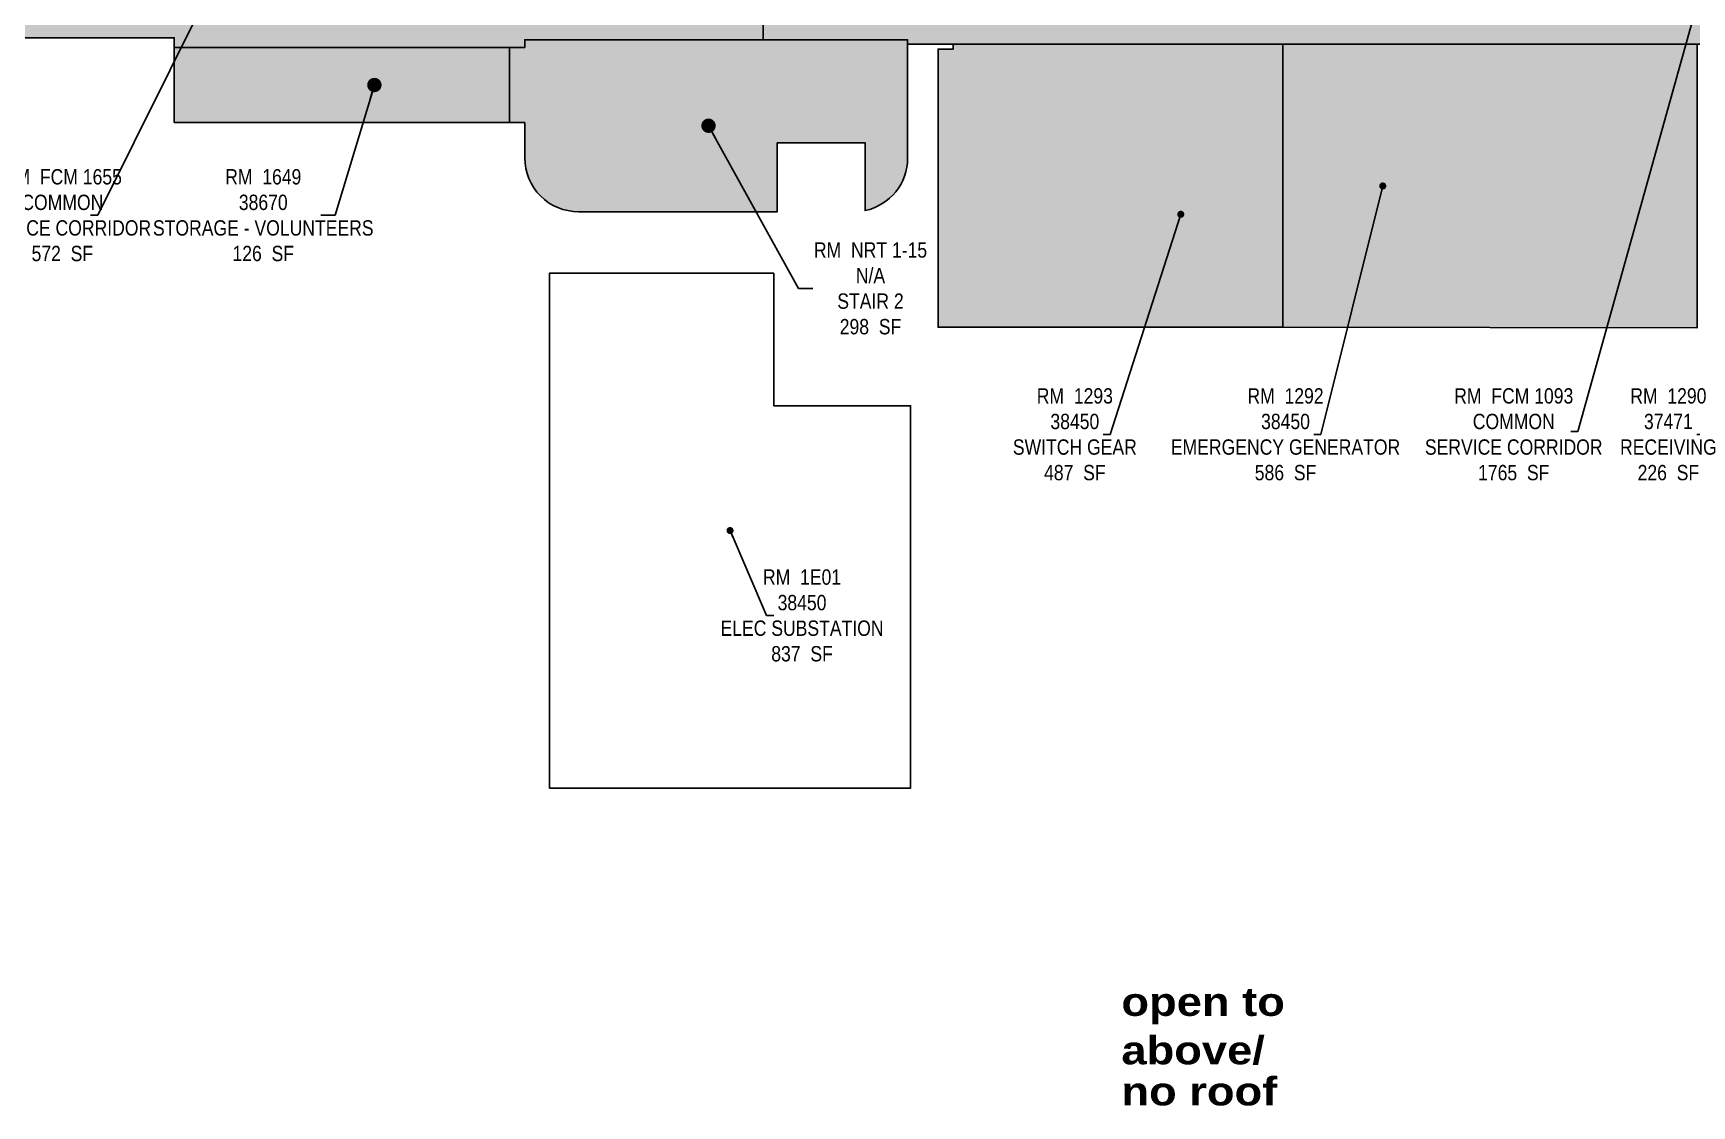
# Model space of a CAD drawing. Header units: inches. Extents: x 224 to 7720, y 1402 to 4817.
# Drawn here: x 2943 to 4349, y 2080 to 2989 of the extents above; entities that cross this region are included whole.
import ezdxf

# ---------------------------------------------------------------- set-up
doc = ezdxf.new("R2010")
doc.units = ezdxf.units.IN
doc.header["$LTSCALE"] = 96
doc.header["$MEASUREMENT"] = 0
doc.layers.get('Defpoints').update_dxf_attribs({"color": 31})
for name, color, linetype in [('0-LABEL', 3, 'Continuous'), ('1-NRT', 200, 'Continuous'), ('1-NRT-PTN', 253, 'Continuous'), ('3-FCM', 190, 'Continuous'), ('3-FCM-PTN', 9, 'Continuous'), ('4-OCC', 6, 'Continuous'), ('4-OCC-PTN', 95, 'Continuous')]:
    doc.layers.add(name, color=color, linetype=linetype)
doc.styles.add('ArialB', font='')
doc.styles.add('ArialN', font='ARIALN.TTF')
doc.styles.get('ArialB').set_extended_font_data('Arial Black')
doc.dimstyles.new('AB-195', dxfattribs={"dimscale": 195, "dimtxt": 0.0703125, "dimasz": 0.0625, "dimexe": 0.0625, "dimexo": 0.125, "dimgap": 0.25, "dimtad": 0, "dimdec": 4, "dimrnd": 0.0625, "dimzin": 0, "dimdsep": 46, "dimlunit": 4, "dimtxsty": 'ArialN', "dimblk": 'ARCHTICK', "dimcen": 0.0625, "dimclrd": 256, "dimclre": 256, "dimclrt": 256, "dimadec": 0, "dimazin": 0, "dimtfac": 1, "dimtdec": 4, "dimtofl": 0, "dimtmove": 2, "dimatfit": 3, "dimldrblk": 'DOT', "dimfxl": 0, "dimfrac": 2, "dimtolj": 1, "dimtzin": 0, "dimlwd": -1, "dimlwe": -1, "dimarcsym": 0})

# ---------------------------------------------------------------- blocks, each defined once
blk = doc.blocks.new('_ArchTick')
at = {"const_width": 0.15}
blk.add_lwpolyline([(-0.5, -0.5), (0.5, 0.5)], dxfattribs=at)
blk = doc.blocks.new('_Dot')
at = {"lineweight": -2}
blk.add_line((-0.5, 0), (-1, 0), dxfattribs=at)
at = {"const_width": 0.5}
blk.add_lwpolyline([(-0.25, 0, 1), (0.25, 0, 1)], format="xyb", close=True, dxfattribs=at)

msp = doc.modelspace()

# ---------------------------------------------------------------- hatches: boundary and pattern name
at = {"layer": '1-NRT-PTN'}
h = msp.add_hatch(color=256, dxfattribs=at)
edge = h.paths.add_edge_path()
edge.add_line((3684.499999999975, 2882.999999999997), (3684.500000000008, 2983.249999999981))
edge.add_line((3684.500000000008, 2983.249999999981), (3359.999999999996, 2983.250000000035))
edge.add_line((3359.999999999996, 2983.250000000035), (3359.999999999995, 2976.749999999946))
edge.add_line((3359.999999999995, 2976.749999999946), (3347.000000000003, 2976.749999999946))
edge.add_line((3347.000000000003, 2976.749999999946), (3347.000000000004, 2912.999999999997))
edge.add_line((3347.000000000004, 2912.999999999997), (3359.999999999995, 2912.99999999999))
edge.add_line((3359.999999999995, 2912.99999999999), (3359.99999999998, 2883.000061035256))
edge.add_arc((3405.500000000073, 2883.000000000303), 45.50000000013461, 179.999923141863, 269.999999999882)
edge.add_line((3405.49999999998, 2837.500000000168), (3574.000000000004, 2837.500000000038))
edge.add_line((3574.000000000004, 2837.500000000038), (3574.000000000017, 2896))
edge.add_line((3574.000000000017, 2896), (3648.49999999999, 2895.999999999965))
edge.add_line((3648.49999999999, 2895.999999999965), (3648.499999999965, 2838.502809077454))
edge.add_arc((3639.000000000016, 2882.999999999997), 45.49999999995934, 282.0515234010972, 360)
at = {"layer": '3-FCM-PTN'}
for points in [[(3562.031249999948, 3139.280772751378), (3455.999999999995, 3139.280772751378), (3455.999999999991, 3082.75000000002), (3027.500000000095, 3082.750000000128), (3027.500000000075, 3210.749999999973), (2933.250000000004, 3210.749999999973), (2933.249999999999, 2984.999999999997), (3063.000000000003, 2984.999999999997), (3063.000000000003, 2976.749999999996), (3359.999999999995, 2976.749999999946), (3360, 2983.250000000035), (3562.031249999966, 2983.250000000002)], [(3562.031249999954, 3086.862300595053), (3562.031249999937, 2983.250000000002), (3684.500000000008, 2983.249999999963), (3684.500000000006, 2979.500000000449), (5920.000000000065, 2979.500000000449), (5920.048626753749, 3080.632246376931), (5695.931418103935, 3080.632246376733), (5695.931418103931, 3086.886353315805), (4454.916029959343, 3087.000000000374), (4454.916029959343, 3093.49999999999), (4047.11166704286, 3093.499999999995), (4047.111667042856, 3086.999999999995), (3562.031249999983, 3086.862300595053), (3562.031249999966, 2983.250000000002)]]:
    msp.add_hatch(color=256, dxfattribs=at).paths.add_polyline_path(points)
at = {"layer": '4-OCC-PTN'}
for color, points in [(63, [(3063.000000000003, 2976.749999999996), (3063.000000000003, 2912.999999999996), (3347.000000000003, 2913.000000000145), (3347.000000000003, 2976.749999999996)]), (55, [(4002.559440909712, 2739.505016722506), (4002.559440909714, 2979.500000000449), (3723.031250000005, 2979.500000000449), (3723.031250000011, 2975.264771459897), (3710.26369408862, 2975.264771459896), (3710.263694088612, 2739.505016722506), (4002.559440909712, 2739.505016722504), (4002.559440909749, 2979.500000000449)]), (55, [(4002.559440909714, 2979.500000000449), (4002.559440909712, 2739.505016722506), (4353.640924521637, 2739.092806433304), (4353.640924521636, 2979.500000000049)])]:
    msp.add_hatch(color=color, dxfattribs=at).paths.add_polyline_path(points)

# ---------------------------------------------------------------- linework, layer by layer
at = {"layer": '1-NRT'}
msp.add_lwpolyline([(3684.499999999975, 2882.999999999997), (3684.500000000008, 2983.249999999981), (3359.999999999996, 2983.250000000035), (3359.999999999995, 2976.749999999946), (3347.000000000003, 2976.749999999946), (3347.000000000004, 2912.999999999997), (3359.999999999995, 2912.99999999999), (3359.99999999998, 2883.000061035256, 0.414213955267579), (3405.49999999998, 2837.500000000168), (3574.000000000004, 2837.500000000038), (3574.000000000017, 2896), (3648.49999999999, 2895.999999999965), (3648.499999999965, 2838.502809077454, 0.3538655878459012)], format="xyb", close=True, dxfattribs=at)
at = {"layer": '3-FCM'}
for points in [[(3562.031249999948, 3139.280772751378), (3455.999999999995, 3139.280772751378), (3455.999999999991, 3082.75000000002), (3027.500000000095, 3082.750000000128), (3027.500000000075, 3210.749999999973), (2933.250000000004, 3210.749999999973), (2933.249999999999, 2984.999999999997), (3063.000000000003, 2984.999999999997), (3063.000000000003, 2976.749999999996), (3359.999999999995, 2976.749999999946), (3360, 2983.250000000035), (3562.031249999966, 2983.250000000002)], [(3562.031249999954, 3086.862300595053), (3562.031249999937, 2983.250000000002), (3684.500000000008, 2983.249999999963), (3684.500000000006, 2979.500000000449), (5920.000000000065, 2979.500000000449), (5920.048626753749, 3080.632246376931), (5695.931418103935, 3080.632246376733), (5695.931418103931, 3086.886353315805), (4454.916029959343, 3087.000000000374), (4454.916029959343, 3093.49999999999), (4047.11166704286, 3093.499999999995), (4047.111667042856, 3086.999999999995), (3562.031249999983, 3086.862300595053), (3562.031249999966, 2983.250000000002)], [(3571.000000000044, 2785.500000000041), (3381.000000000002, 2785.500000000041), (3381.000000000003, 2348.999999999997), (3687.000000000003, 2348.999999999996), (3687.000000000004, 2672.999999999996), (3571.000000000044, 2672.999999999996), (3571.000000000045, 2785.500000000041)]]:
    msp.add_lwpolyline(points, close=True, dxfattribs=at)
at = {"layer": '4-OCC'}
for points in [[(3063.000000000003, 2976.749999999996), (3063.000000000003, 2912.999999999996), (3347.000000000003, 2913.000000000145), (3347.000000000003, 2976.749999999996)], [(4002.559440909712, 2739.505016722506), (4002.559440909714, 2979.500000000449), (3723.031250000005, 2979.500000000449), (3723.031250000011, 2975.264771459897), (3710.26369408862, 2975.264771459896), (3710.263694088612, 2739.505016722506), (4002.559440909712, 2739.505016722504), (4002.559440909749, 2979.500000000449)], [(4002.559440909714, 2979.500000000449), (4002.559440909712, 2739.505016722506), (4353.640924521637, 2739.092806433304), (4353.640924521636, 2979.500000000049), (4002.559440909714, 2979.500000000449), (4002.559440909714, 2979.500000000449)]]:
    msp.add_lwpolyline(points, close=True, dxfattribs=at)

# ---------------------------------------------------------------- texts
at = {"layer": '0-LABEL', "char_height": 13, "attachment_point": 5, "style": 'ArialN'}
for s, insert in [('RM  FCM 1655\\PCOMMON\\PSERVICE CORRIDOR\\P572  SF', (2968.105535838566, 2834.496728721786)), ('RM  1649\\P38670\\PSTORAGE - VOLUNTEERS\\P126  SF', (3138.390497256318, 2834.496728721786)), ('RM  NRT 1-15\\PN/A\\PSTAIR 2\\P298  SF', (3653.027135441028, 2772.471094588992)), ('RM  1293\\P38450\\PSWITCH GEAR\\P487  SF', (3826.203973719634, 2648.781266185139)), ('RM  1292\\P38450\\PEMERGENCY GENERATOR\\P586  SF', (4004.757692039674, 2648.781266185139)), ('RM  FCM 1093\\PCOMMON\\PSERVICE CORRIDOR\\P1765  SF', (4198.17590606084, 2648.781266185139)), ('RM  1290\\P37471\\PRECEIVING\\P226  SF', (4329.226877352359, 2648.781266185139)), ('RM  1E01\\P38450\\PELEC SUBSTATION\\P837  SF', (3595.000000000003, 2495.250000000019))]:
    msp.add_mtext(s, dxfattribs=dict(at, insert=insert))
at = {"layer": 'Defpoints', "style": 'ArialB'}
for s, p in [('open to', (3865.657385431456, 2155.871076879102)), ('above/', (3865.657385431456, 2114.818832330317)), ('no roof', (3865.657385431456, 2079.993989218587))]:
    msp.add_text(s, height=24, dxfattribs=at).set_placement(p)

# ---------------------------------------------------------------- leaders
at = {"layer": '0-LABEL', "annotation_type": 0, "has_hookline": 1}
for points, hookline_direction, text_width in [([(3093.427169849134, 3026.020291381478), (2998.105535838566, 2834.496728721786), (2992.105535838566, 2834.496728721786)], 1, 149.6862210095498), ([(4354.727760843982, 3018.004547929252), (4252.489685672032, 2651.193110740156), (4246.489685672032, 2651.193110740156)], 1, 149.6862210095498), ([(4087.144141598676, 2859.296403216877), (4034.757692039674, 2648.781266185139), (4028.757692039674, 2648.781266185139)], 1, 193.0402455661664), ([(4421.98494175753, 2859.296403216677), (4359.226877352359, 2648.781266185139), (4353.226877352359, 2648.781266185139)], 1, 79.86221009549796), ([(3916.005294677706, 2835.318610166665), (3856.203973719634, 2648.781266185139), (3850.203973719634, 2648.781266185139)], 1, 104.1862210095498), ([(3534.000000000003, 2567.250000000019), (3565.000000000003, 2495.250000000019), (3571.000000000003, 2495.250000000019)], 0, 135.7639836289222)]:
    msp.add_leader(points, dimstyle='AB-195', override={"dimscale": 96}, dxfattribs=dict(at, hookline_direction=hookline_direction, text_width=text_width))
for points, hookline_direction, text_width in [([(3232.579553206006, 2944.874999999996), (3199.327997256318, 2834.496728721786), (3187.140497256318, 2834.496728721786)], 1, 185.555934515689), ([(3515.750000004989, 2910.374999995101), (3592.089635441028, 2772.471094588992), (3604.277135441028, 2772.471094588992)], 0, 94.21009549795362), ([(4734.705602602375, 2530.498272901923), (4549.997556417546, 2460.060592697339), (4537.810056417546, 2460.060592697339)], 1, 163.9099590723056), ([(4894.723682515194, 2270.683940534291), (4449.12875450588, 2119.160960922789), (4436.94125450588, 2119.160960922789)], 1, 62.71214188267395)]:
    msp.add_leader(points, dimstyle='AB-195', dxfattribs=dict(at, hookline_direction=hookline_direction, text_width=text_width))

doc.saveas('drawing.dxf')
